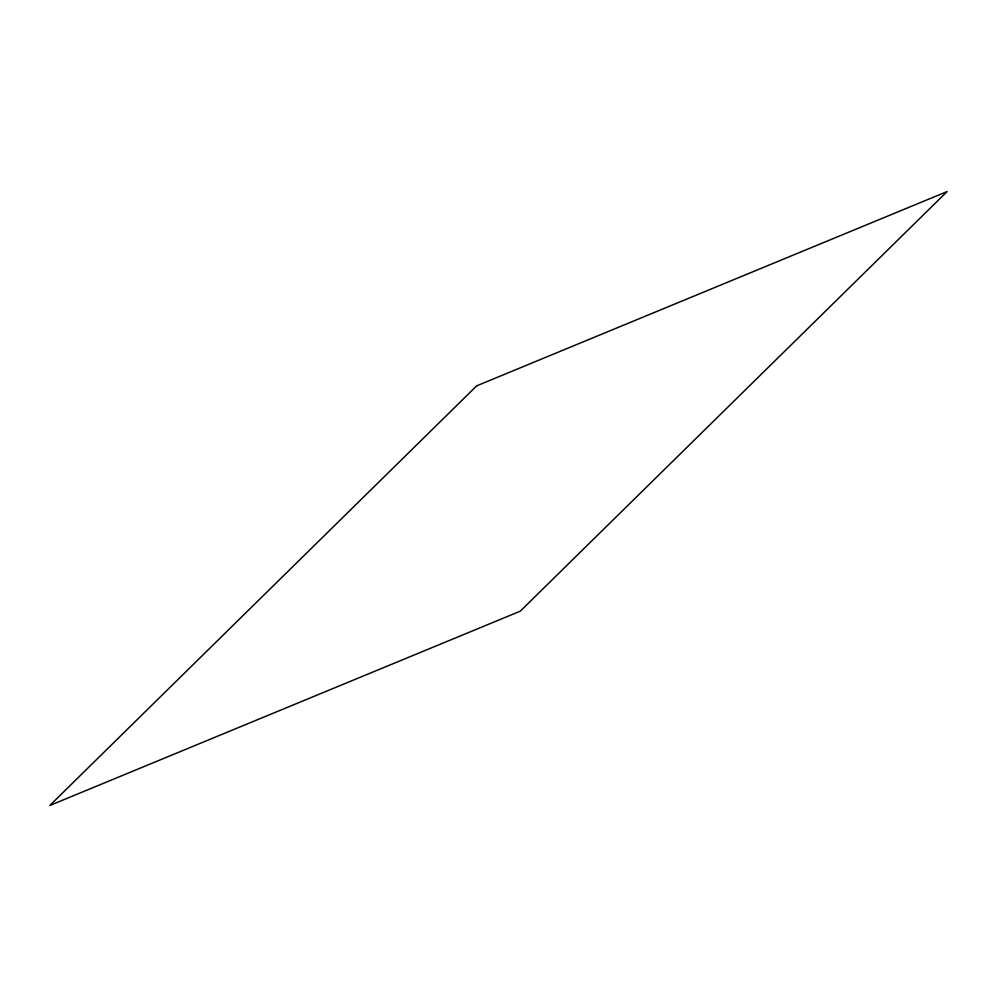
<?xml version="1.0" encoding="UTF-8"?>
<svg xmlns="http://www.w3.org/2000/svg" width="997" height="997" viewBox="0 0 997 997"><rect width="100%" height="100%" fill="white"/><g stroke="black" fill="none" stroke-linecap="round" stroke-linejoin="round"><path stroke-width="1.5" d="M476.716 385.827L49.85 805.464L520.284 611.173L947.15 191.536L476.716 385.827"/></g></svg>
